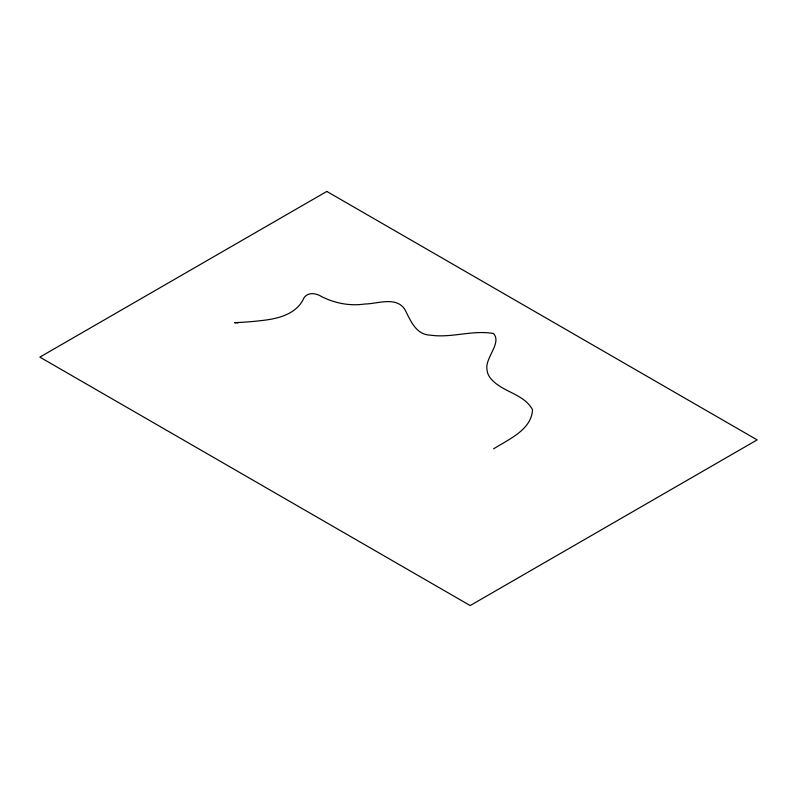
<?xml version="1.0" encoding="UTF-8"?>
<svg xmlns="http://www.w3.org/2000/svg" width="797" height="797" viewBox="0 0 797 797"><rect width="100%" height="100%" fill="white"/><g stroke="black" fill="none" stroke-linecap="round" stroke-linejoin="round"><path stroke-width="1.2" d="M493.602 448.841C508.476 439.376 531.549 429.842 532.535 409.768C524.047 393.559 501.781 392.224 490.563 378.286A36.831 21.26 0 0 1 487.106 370.246C484.217 358.331 502.279 343.148 493.512 333.535C472.691 329.739 451.461 338.267 430.42 335.158C415.526 334.78 410.365 319.866 404.557 308.917C395.432 296.245 377.758 303.846 364.956 304.006C350.052 306.237 334.919 303.338 321.54 296.564C315.174 292.519 305.819 291.802 302.8 300.3C294.541 315.104 276.619 318.959 261.097 320.613C252.629 321.659 244.111 322.227 235.593 322.626C232.684 322.785 237.267 322.835 238.094 322.855M326.82 191.439L39.85 357.116L470.18 605.561L757.15 439.884L326.82 191.439"/></g></svg>
